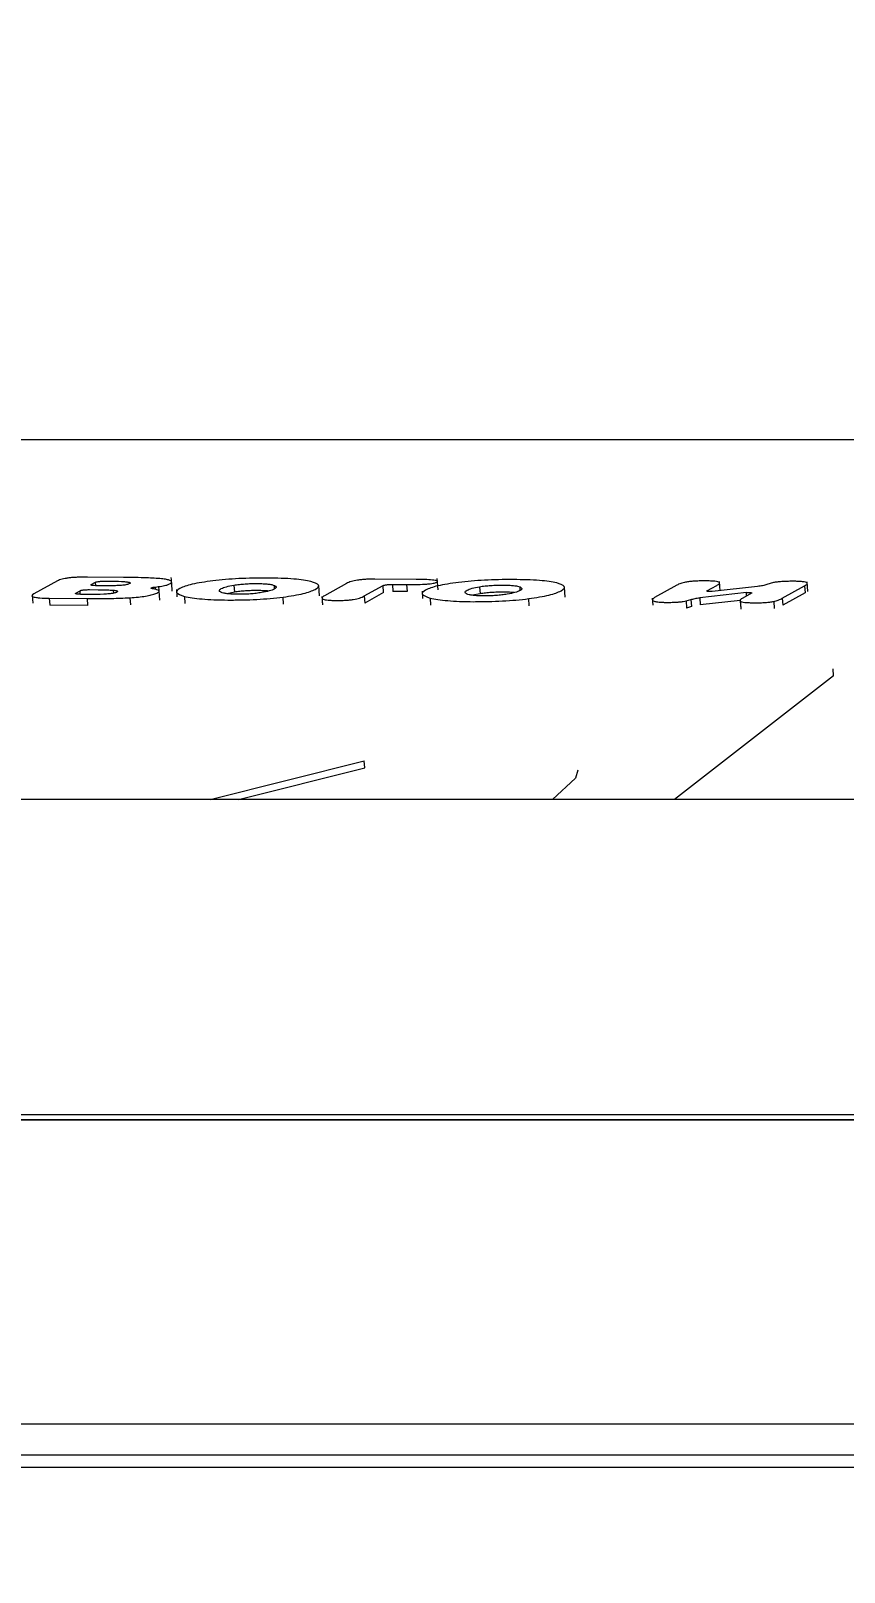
# Model space of a CAD drawing. Header units: millimetres. Extents: x -8045 to 6871, y -5915 to 5473.
# Drawn here: x -3888.79 to -3866.34, y -1035.41 to -992.87 of the extents above; entities that cross this region are included whole.
import ezdxf

# ---------------------------------------------------------------- set-up
doc = ezdxf.new("R2010")
doc.units = ezdxf.units.MM
for name, color, linetype in [('DIKOM_ОБЪЕКТ', 7, 'Continuous'), ('DIKOM_РАЗМЕР_ЗОНА', 7, 'Continuous'), ('DIKOM_РАЗМЕР_ОБЪЕКТА', 7, 'Continuous')]:
    doc.layers.add(name, color=color, linetype=linetype)
doc.styles.add('style1', font='arial.ttf', dxfattribs={"width": 0.8})
doc.dimstyles.new('1-50', dxfattribs={"dimtxt": 300, "dimasz": 200, "dimexe": 100, "dimexo": 0, "dimgap": 100, "dimtad": 1, "dimtxsty": 'style1', "dimcen": 200, "dimclrd": 7, "dimclre": 7, "dimclrt": 7, "dimadec": 1, "dimazin": 2, "dimtfac": 1, "dimtmove": 0, "dimatfit": 2, "dimfxl": 0, "dimlwd": 25, "dimlwe": 18, "dimarcsym": 0})

# ---------------------------------------------------------------- blocks, each defined once
blk = doc.blocks.new('*D9')
at = {"layer": 'Defpoints', "color": 0, "linetype": 'Continuous', "transparency": 16777216}
for p in [(5663.543, -234.645), (-5019.6, -1388.727), (5663.543, -4701.469)]:
    blk.add_point(p, dxfattribs=at)
at = {"layer": 'DIKOM_РАЗМЕР_ОБЪЕКТА', "color": 7, "linetype": 'Continuous', "lineweight": 18, "transparency": 16777216}
for p, q in [((5663.543, -234.645), (5663.543, -4801.469)), ((-5019.6, -1388.727), (-5019.6, -4801.469))]:
    blk.add_line(p, q, dxfattribs=at)
at = {"layer": 'DIKOM_РАЗМЕР_ОБЪЕКТА', "color": 7, "linetype": 'Continuous', "lineweight": 25, "transparency": 16777216}
blk.add_line((-4819.6, -4701.469), (5463.543, -4701.469), dxfattribs=at)
at = {"layer": 'DIKOM_РАЗМЕР_ОБЪЕКТА', "color": 7, "linetype": 'Continuous', "transparency": 16777216}
for points in [[(-4819.6, -4668.136), (-4819.6, -4734.803), (-5019.6, -4701.469)], [(5463.543, -4668.136), (5463.543, -4734.803), (5663.543, -4701.469)]]:
    blk.add_solid(points, dxfattribs=at)
at = {"layer": 'DIKOM_РАЗМЕР_ОБЪЕКТА', "color": 7, "linetype": 'Continuous', "lineweight": 15, "transparency": 16777216, "insert": (-74.375, -4448.297), "char_height": 300, "attachment_point": 5, "style": 'style1'}
blk.add_mtext('10700', dxfattribs=at)
blk = doc.blocks.new('*D10')
at = {"layer": 'Defpoints', "color": 0, "linetype": 'Continuous', "transparency": 16777216}
for p in [(-1653.813, 3474.95), (-5616.456, -3083.398), (491.015, -3083.398)]:
    blk.add_point(p, dxfattribs=at)
at = {"layer": 'DIKOM_РАЗМЕР_ОБЪЕКТА', "color": 7, "linetype": 'Continuous', "lineweight": 18, "transparency": 16777216}
for p, q in [((-1653.813, 3474.95), (-5716.456, 3474.95)), ((491.015, -3083.398), (-5716.456, -3083.398))]:
    blk.add_line(p, q, dxfattribs=at)
at = {"layer": 'DIKOM_РАЗМЕР_ОБЪЕКТА', "color": 7, "linetype": 'Continuous', "lineweight": 25, "transparency": 16777216}
blk.add_line((-5616.456, 3274.95), (-5616.456, -2883.398), dxfattribs=at)
at = {"layer": 'DIKOM_РАЗМЕР_ОБЪЕКТА', "color": 7, "linetype": 'Continuous', "transparency": 16777216}
for points in [[(-5649.79, 3274.95), (-5583.123, 3274.95), (-5616.456, 3474.95)], [(-5649.79, -2883.398), (-5583.123, -2883.398), (-5616.456, -3083.398)]]:
    blk.add_solid(points, dxfattribs=at)
at = {"layer": 'DIKOM_РАЗМЕР_ОБЪЕКТА', "color": 7, "linetype": 'Continuous', "lineweight": 15, "transparency": 16777216, "insert": (-5869.628, -1326.858), "char_height": 300, "attachment_point": 5, "rotation": 90, "style": 'style1'}
blk.add_mtext('6550', dxfattribs=at)
blk = doc.blocks.new('*D11')
at = {"layer": 'Defpoints', "color": 0, "transparency": 16777216}
for p in [(6870.851, -184.645), (-7019.6, -1388.727), (-7019.6, -5814.648)]:
    blk.add_point(p, dxfattribs=at)
at = {"layer": 'DIKOM_РАЗМЕР_ЗОНА', "color": 7, "lineweight": 18, "transparency": 16777216}
for p, q in [((6870.851, -184.645), (6870.851, -5914.648)), ((-7019.6, -1388.727), (-7019.6, -5914.648))]:
    blk.add_line(p, q, dxfattribs=at)
at = {"layer": 'DIKOM_РАЗМЕР_ЗОНА', "color": 7, "lineweight": 25, "transparency": 16777216}
blk.add_line((6670.851, -5814.648), (-6819.6, -5814.648), dxfattribs=at)
at = {"layer": 'DIKOM_РАЗМЕР_ЗОНА', "color": 7, "transparency": 16777216}
for points in [[(-6819.6, -5781.314), (-6819.6, -5847.981), (-7019.6, -5814.648)], [(6670.851, -5781.314), (6670.851, -5847.981), (6870.851, -5814.648)]]:
    blk.add_solid(points, dxfattribs=at)
at = {"layer": 'DIKOM_РАЗМЕР_ЗОНА', "color": 7, "transparency": 16777216, "insert": (-74.375, -5561.374), "char_height": 300, "attachment_point": 5, "style": 'style1'}
blk.add_mtext('13900', dxfattribs=at)
blk = doc.blocks.new('*D12')
at = {"layer": 'Defpoints', "color": 0, "transparency": 16777216}
for p in [(-2189.606, 5472.652), (-7595.212, -5084.969), (-495.584, -5084.969)]:
    blk.add_point(p, dxfattribs=at)
at = {"layer": 'DIKOM_РАЗМЕР_ЗОНА', "color": 7, "lineweight": 18, "transparency": 16777216}
for p, q in [((-2189.606, 5472.652), (-7695.212, 5472.652)), ((-495.584, -5084.969), (-7695.212, -5084.969))]:
    blk.add_line(p, q, dxfattribs=at)
at = {"layer": 'DIKOM_РАЗМЕР_ЗОНА', "color": 7, "lineweight": 25, "transparency": 16777216}
blk.add_line((-7595.212, 5272.652), (-7595.212, -4884.969), dxfattribs=at)
at = {"layer": 'DIKOM_РАЗМЕР_ЗОНА', "color": 7, "transparency": 16777216}
for points in [[(-7628.545, 5272.652), (-7561.879, 5272.652), (-7595.212, 5472.652)], [(-7628.545, -4884.969), (-7561.879, -4884.969), (-7595.212, -5084.969)]]:
    blk.add_solid(points, dxfattribs=at)
at = {"layer": 'DIKOM_РАЗМЕР_ЗОНА', "color": 7, "transparency": 16777216, "insert": (-7848.384, -1452.593), "char_height": 300, "attachment_point": 5, "rotation": 90, "style": 'style1'}
blk.add_mtext('10550', dxfattribs=at)

msp = doc.modelspace()

# ---------------------------------------------------------------- linework, layer by layer
at = {"layer": 'DIKOM_ОБЪЕКТ', "color": 7, "linetype": 'Continuous', "lineweight": 15}
for p, q in [((-3748.684, -1004.157), (-3986.725, -1004.157)), ((-3888.052, -1008.05), (-3888.713, -1008.414)), ((-3886.233, -1007.958), (-3887.225, -1007.95)), ((-3887.127, -1008.155), (-3887.006, -1008.089)), ((-3887.125, -1008.171), (-3887.127, -1008.155)), ((-3886.999, -1008.186), (-3887.006, -1008.089)), ((-3886.738, -1008.189), (-3886.98, -1008.187)), ((-3886.747, -1008.061), (-3886.546, -1008.062)), ((-3885.362, -1008.223), (-3885.358, -1008.287)), ((-3885.235, -1008.581), (-3885.262, -1008.196)), ((-3883.186, -1008.17), (-3883.172, -1008.365)), ((-3882.064, -1008.27), (-3882.07, -1008.178)), ((-3880.826, -1008.465), (-3880.846, -1008.183)), ((-3880.076, -1008.122), (-3880.691, -1008.463)), ((-3879.59, -1008.47), (-3879.071, -1008.182)), ((-3878.157, -1008.013), (-3879.3, -1008.006)), ((-3879.057, -1008.376), (-3879.071, -1008.182)), ((-3878.813, -1008.152), (-3878.42, -1008.155)), ((-3878.813, -1008.152), (-3878.799, -1008.347)), ((-3878.42, -1008.155), (-3878.406, -1008.349)), ((-3877.553, -1008.303), (-3877.575, -1007.99)), ((-3876.404, -1008.214), (-3876.39, -1008.408)), ((-3875.282, -1008.313), (-3875.288, -1008.22)), ((-3874.044, -1008.506), (-3874.064, -1008.223)), ((-3870.959, -1008.172), (-3871.574, -1008.516)), ((-3870.133, -1008.33), (-3869.857, -1008.177)), ((-3868.732, -1008.205), (-3869.984, -1008.342)), ((-3869.764, -1008.332), (-3869.783, -1008.069)), ((-3868.297, -1008.101), (-3868.479, -1008.155)), ((-3868.05, -1008.531), (-3867.435, -1008.187)), ((-3867.435, -1008.187), (-3867.421, -1008.382)), ((-3867.342, -1008.342), (-3867.361, -1008.079)), ((-3888.755, -1008.444), (-3888.738, -1008.668)), ((-3888.282, -1008.532), (-3887.241, -1008.54)), ((-3888.282, -1008.532), (-3888.268, -1008.726)), ((-3887.555, -1008.392), (-3887.435, -1008.324)), ((-3887.554, -1008.408), (-3887.555, -1008.392)), ((-3887.428, -1008.424), (-3887.435, -1008.324)), ((-3887.167, -1008.427), (-3887.409, -1008.425)), ((-3887.241, -1008.54), (-3887.227, -1008.735)), ((-3887.176, -1008.295), (-3886.934, -1008.297)), ((-3886.52, -1008.31), (-3886.514, -1008.395)), ((-3886.059, -1008.519), (-3886.045, -1008.713)), ((-3884.775, -1008.289), (-3884.761, -1008.493)), ((-3884.554, -1008.48), (-3884.54, -1008.674)), ((-3883.172, -1008.365), (-3883.377, -1008.407)), ((-3881.817, -1008.695), (-3881.831, -1008.501)), ((-3879.59, -1008.47), (-3879.576, -1008.665)), ((-3879.057, -1008.376), (-3879.576, -1008.665)), ((-3878.406, -1008.349), (-3878.799, -1008.347)), ((-3877.993, -1008.336), (-3877.979, -1008.539)), ((-3877.771, -1008.526), (-3877.757, -1008.721)), ((-3876.39, -1008.408), (-3876.597, -1008.452)), ((-3875.035, -1008.738), (-3875.049, -1008.543)), ((-3871.641, -1008.533), (-3871.627, -1008.728)), ((-3870.705, -1008.608), (-3870.571, -1008.569)), ((-3870.705, -1008.608), (-3870.691, -1008.802)), ((-3870.571, -1008.569), (-3870.557, -1008.763)), ((-3869.041, -1008.377), (-3870.329, -1008.521)), ((-3870.329, -1008.521), (-3870.315, -1008.716)), ((-3869.215, -1008.593), (-3870.315, -1008.716)), ((-3870.133, -1008.33), (-3870.133, -1008.338)), ((-3869.772, -1008.288), (-3869.773, -1008.319)), ((-3869.217, -1008.571), (-3869.198, -1008.83)), ((-3869.21, -1008.615), (-3869.196, -1008.809)), ((-3868.897, -1008.39), (-3869.138, -1008.527)), ((-3869.034, -1008.468), (-3869.041, -1008.377)), ((-3868.285, -1008.619), (-3868.271, -1008.813)), ((-3868.05, -1008.531), (-3868.036, -1008.726)), ((-3867.421, -1008.382), (-3868.036, -1008.726)), ((-3887.227, -1008.735), (-3888.268, -1008.726)), ((-3870.557, -1008.763), (-3870.691, -1008.802)), ((-3866.635, -1010.678), (-3871.029, -1014.091)), ((-3866.635, -1010.678), (-3866.649, -1010.484)), ((-3883.841, -1014.091), (-3879.591, -1013.019)), ((-3883.061, -1014.091), (-3879.577, -1013.212)), ((-3879.577, -1013.212), (-3879.591, -1013.019)), ((-3873.693, -1013.28), (-3873.76, -1013.496)), ((-3873.76, -1013.496), (-3874.392, -1014.091)), ((-3875.171, -1014.091), (-3918.48, -1014.091)), ((-3853.626, -1014.091), (-3875.171, -1014.091)), ((-3747.063, -1022.794), (-4024.736, -1022.794)), ((-3747.321, -1022.929), (-4024.736, -1022.929)), ((-4024.735, -1022.929), (-3747.321, -1022.929)), ((-3862.658, -1031.328), (-3925.187, -1031.328)), ((-3925.285, -1032.173), (-3862.808, -1032.173)), ((-3925.273, -1032.511), (-3862.789, -1032.511))]:
    msp.add_line(p, q, dxfattribs=at)
for points, knots in [([(-3887.225, -1007.95), (-3887.321, -1007.95), (-3887.459, -1007.951), (-3887.638, -1007.961), (-3887.751, -1007.972), (-3887.849, -1007.987), (-3887.969, -1008.013), (-3888.017, -1008.035), (-3888.052, -1008.05)], [0, 0, 0, 0, 0.256014, 0.367961, 0.476394, 0.588443, 0.710158, 1, 1, 1, 1]), ([(-3886.98, -1008.187), (-3887.001, -1008.186), (-3887.047, -1008.186), (-3887.092, -1008.181), (-3887.119, -1008.175), (-3887.132, -1008.169), (-3887.136, -1008.162), (-3887.13, -1008.157), (-3887.127, -1008.155)], [0, 0, 0, 0, 0.204528, 0.439052, 0.568202, 0.704494, 0.848459, 1, 1, 1, 1]), ([(-3887.006, -1008.089), (-3887, -1008.087), (-3886.989, -1008.082), (-3886.956, -1008.074), (-3886.915, -1008.069), (-3886.869, -1008.065), (-3886.814, -1008.061), (-3886.774, -1008.061), (-3886.747, -1008.061)], [0, 0, 0, 0, 0.162256, 0.299873, 0.499719, 0.631728, 0.758886, 1, 1, 1, 1]), ([(-3886.329, -1008.181), (-3886.387, -1008.184), (-3886.525, -1008.19), (-3886.66, -1008.189), (-3886.738, -1008.189)], [0, 0, 0, 0, 0.419642, 1, 1, 1, 1]), ([(-3886.546, -1008.062), (-3886.427, -1008.064), (-3886.262, -1008.066), (-3886.106, -1008.083), (-3886.046, -1008.1), (-3886.046, -1008.117), (-3886.063, -1008.127), (-3886.067, -1008.13)], [0, 0, 0, 0, 0.428702, 0.593437, 0.744332, 0.930668, 1, 1, 1, 1]), ([(-3886.067, -1008.13), (-3886.078, -1008.135), (-3886.096, -1008.144), (-3886.139, -1008.156), (-3886.192, -1008.167), (-3886.256, -1008.176), (-3886.304, -1008.179), (-3886.329, -1008.181)], [0, 0, 0, 0, 0.237548, 0.446244, 0.63658, 0.817423, 1, 1, 1, 1]), ([(-3885.186, -1007.995), (-3885.32, -1007.986), (-3885.635, -1007.963), (-3886.014, -1007.96), (-3886.233, -1007.958)], [0, 0, 0, 0, 0.423306, 1, 1, 1, 1]), ([(-3885.435, -1008.269), (-3885.448, -1008.266), (-3885.469, -1008.262), (-3885.477, -1008.253), (-3885.471, -1008.246), (-3885.451, -1008.237), (-3885.416, -1008.229), (-3885.382, -1008.225), (-3885.362, -1008.223)], [0, 0, 0, 0, 0.218908, 0.351905, 0.500274, 0.665839, 0.804824, 1, 1, 1, 1]), ([(-3885.362, -1008.223), (-3885.297, -1008.215), (-3885.168, -1008.199), (-3885.034, -1008.169), (-3884.988, -1008.148), (-3884.966, -1008.138)], [0, 0, 0, 0, 0.348182, 0.691024, 1, 1, 1, 1]), ([(-3884.966, -1008.138), (-3884.947, -1008.127), (-3884.909, -1008.103), (-3884.901, -1008.069), (-3884.944, -1008.039), (-3885.036, -1008.013), (-3885.136, -1008.001), (-3885.186, -1007.995)], [0, 0, 0, 0, 0.214742, 0.42581, 0.619702, 0.80712, 1, 1, 1, 1]), ([(-3884.888, -1008.338), (-3884.893, -1008.281), (-3884.901, -1008.156), (-3884.91, -1008.03), (-3884.915, -1007.961)], [0, 0, 0, 0, 0.452423, 1, 1, 1, 1]), ([(-3883.768, -1008.051), (-3883.977, -1008.081), (-3884.406, -1008.141), (-3884.588, -1008.22), (-3884.682, -1008.26)], [0, 0, 0, 0, 0.488498, 1, 1, 1, 1]), ([(-3882.258, -1007.976), (-3882.392, -1007.976), (-3882.653, -1007.976), (-3883.048, -1007.99), (-3883.428, -1008.014), (-3883.653, -1008.039), (-3883.768, -1008.051)], [0, 0, 0, 0, 0.261531, 0.508294, 0.750566, 1, 1, 1, 1]), ([(-3883.535, -1008.267), (-3883.496, -1008.249), (-3883.423, -1008.214), (-3883.263, -1008.184), (-3883.186, -1008.17)], [0, 0, 0, 0, 0.523096, 1, 1, 1, 1]), ([(-3883.186, -1008.17), (-3883.138, -1008.163), (-3883.046, -1008.15), (-3882.882, -1008.136), (-3882.712, -1008.127), (-3882.597, -1008.127), (-3882.539, -1008.127), (-3882.538, -1008.127)], [0, 0, 0, 0, 0.263525, 0.506493, 0.744418, 0.994689, 1, 1, 1, 1]), ([(-3882.538, -1008.127), (-3882.484, -1008.128), (-3882.377, -1008.129), (-3882.242, -1008.14), (-3882.134, -1008.156), (-3882.092, -1008.171), (-3882.07, -1008.178)], [0, 0, 0, 0, 0.246142, 0.485864, 0.731599, 1, 1, 1, 1]), ([(-3881.06, -1008.07), (-3881.125, -1008.056), (-3881.252, -1008.029), (-3881.631, -1007.99), (-3881.998, -1007.976), (-3882.258, -1007.976), (-3882.258, -1007.976)], [0, 0, 0, 0, 0.246808, 0.488112, 0.999373, 1, 1, 1, 1]), ([(-3882.07, -1008.178), (-3882.045, -1008.193), (-3881.994, -1008.224), (-3882.044, -1008.259), (-3882.07, -1008.277)], [0, 0, 0, 0, 0.487583, 1, 1, 1, 1]), ([(-3880.938, -1008.287), (-3880.937, -1008.286), (-3880.867, -1008.246), (-3880.782, -1008.165), (-3880.969, -1008.101), (-3881.06, -1008.07)], [0, 0, 0, 0, 0.005844, 0.516922, 1, 1, 1, 1]), ([(-3879.3, -1008.006), (-3879.344, -1008.006), (-3879.429, -1008.006), (-3879.556, -1008.011), (-3879.673, -1008.02), (-3879.819, -1008.038), (-3879.974, -1008.073), (-3880.039, -1008.104), (-3880.076, -1008.122)], [0, 0, 0, 0, 0.117735, 0.224636, 0.327815, 0.434107, 0.680106, 1, 1, 1, 1]), ([(-3879.071, -1008.182), (-3879.065, -1008.179), (-3879.054, -1008.174), (-3879.024, -1008.167), (-3878.989, -1008.161), (-3878.941, -1008.156), (-3878.88, -1008.152), (-3878.834, -1008.152), (-3878.813, -1008.152)], [0, 0, 0, 0, 0.159108, 0.308445, 0.448569, 0.578085, 0.808152, 1, 1, 1, 1]), ([(-3878.42, -1008.155), (-3878.316, -1008.155), (-3878.133, -1008.155), (-3877.904, -1008.145), (-3877.767, -1008.131), (-3877.687, -1008.119), (-3877.626, -1008.104), (-3877.603, -1008.093), (-3877.59, -1008.088)], [0, 0, 0, 0, 0.320407, 0.566425, 0.672739, 0.775966, 0.883185, 1, 1, 1, 1]), ([(-3877.59, -1008.088), (-3877.59, -1008.088), (-3877.581, -1008.081), (-3877.566, -1008.072), (-3877.572, -1008.056), (-3877.605, -1008.043), (-3877.69, -1008.029), (-3877.877, -1008.016), (-3878.056, -1008.014), (-3878.157, -1008.013)], [0, 0, 0, 0, 0.001005, 0.118334, 0.225158, 0.327966, 0.434052, 0.680064, 1, 1, 1, 1]), ([(-3876.986, -1008.095), (-3877.195, -1008.125), (-3877.624, -1008.186), (-3877.806, -1008.266), (-3877.899, -1008.306)], [0, 0, 0, 0, 0.488448, 1, 1, 1, 1]), ([(-3875.476, -1008.018), (-3875.61, -1008.018), (-3875.87, -1008.019), (-3876.266, -1008.033), (-3876.646, -1008.058), (-3876.871, -1008.083), (-3876.986, -1008.095)], [0, 0, 0, 0, 0.261544, 0.508163, 0.750428, 1, 1, 1, 1]), ([(-3876.753, -1008.311), (-3876.714, -1008.293), (-3876.641, -1008.258), (-3876.48, -1008.228), (-3876.404, -1008.214)], [0, 0, 0, 0, 0.523104, 1, 1, 1, 1]), ([(-3876.404, -1008.214), (-3876.356, -1008.207), (-3876.264, -1008.193), (-3876.1, -1008.179), (-3875.929, -1008.171), (-3875.815, -1008.168), (-3875.757, -1008.169), (-3875.756, -1008.169)], [0, 0, 0, 0, 0.26351, 0.506146, 0.744414, 0.994699, 1, 1, 1, 1]), ([(-3875.756, -1008.169), (-3875.702, -1008.17), (-3875.595, -1008.172), (-3875.46, -1008.182), (-3875.352, -1008.198), (-3875.31, -1008.213), (-3875.288, -1008.22)], [0, 0, 0, 0, 0.245925, 0.485718, 0.731542, 1, 1, 1, 1]), ([(-3874.278, -1008.11), (-3874.343, -1008.096), (-3874.47, -1008.07), (-3874.849, -1008.031), (-3875.218, -1008.018), (-3875.476, -1008.018), (-3875.476, -1008.018)], [0, 0, 0, 0, 0.246728, 0.488169, 0.999368, 1, 1, 1, 1]), ([(-3875.288, -1008.22), (-3875.263, -1008.235), (-3875.212, -1008.267), (-3875.262, -1008.302), (-3875.288, -1008.319)], [0, 0, 0, 0, 0.487602, 1, 1, 1, 1]), ([(-3874.156, -1008.328), (-3874.155, -1008.327), (-3874.085, -1008.285), (-3874, -1008.206), (-3874.187, -1008.141), (-3874.278, -1008.11)], [0, 0, 0, 0, 0.005903, 0.516906, 1, 1, 1, 1]), ([(-3870.719, -1008.09), (-3870.765, -1008.101), (-3870.875, -1008.128), (-3870.929, -1008.156), (-3870.959, -1008.172)], [0, 0, 0, 0, 0.422977, 1, 1, 1, 1]), ([(-3870.177, -1008.055), (-3870.179, -1008.055), (-3870.234, -1008.055), (-3870.338, -1008.055), (-3870.485, -1008.062), (-3870.618, -1008.074), (-3870.685, -1008.085), (-3870.719, -1008.09)], [0, 0, 0, 0, 0.015124, 0.28954, 0.532368, 0.761757, 1, 1, 1, 1]), ([(-3869.786, -1008.093), (-3869.799, -1008.088), (-3869.823, -1008.076), (-3869.912, -1008.064), (-3870.032, -1008.056), (-3870.127, -1008.055), (-3870.177, -1008.055)], [0, 0, 0, 0, 0.242238, 0.476981, 0.728255, 1, 1, 1, 1]), ([(-3869.857, -1008.177), (-3869.827, -1008.16), (-3869.775, -1008.132), (-3869.783, -1008.105), (-3869.786, -1008.093)], [0, 0, 0, 0, 0.587364, 1, 1, 1, 1]), ([(-3868.479, -1008.155), (-3868.495, -1008.161), (-3868.525, -1008.171), (-3868.607, -1008.189), (-3868.684, -1008.199), (-3868.732, -1008.205)], [0, 0, 0, 0, 0.302342, 0.570135, 1, 1, 1, 1]), ([(-3867.754, -1008.065), (-3867.757, -1008.065), (-3867.812, -1008.065), (-3867.916, -1008.066), (-3868.063, -1008.072), (-3868.196, -1008.084), (-3868.263, -1008.095), (-3868.297, -1008.101)], [0, 0, 0, 0, 0.015123, 0.289525, 0.532336, 0.762078, 1, 1, 1, 1]), ([(-3867.364, -1008.103), (-3867.376, -1008.098), (-3867.401, -1008.086), (-3867.489, -1008.074), (-3867.61, -1008.066), (-3867.705, -1008.065), (-3867.754, -1008.065)], [0, 0, 0, 0, 0.242383, 0.476923, 0.728218, 1, 1, 1, 1]), ([(-3867.435, -1008.187), (-3867.405, -1008.171), (-3867.353, -1008.142), (-3867.361, -1008.115), (-3867.364, -1008.103)], [0, 0, 0, 0, 0.587293, 1, 1, 1, 1]), ([(-3888.713, -1008.414), (-3888.737, -1008.431), (-3888.772, -1008.454), (-3888.751, -1008.483), (-3888.71, -1008.5), (-3888.641, -1008.513), (-3888.507, -1008.527), (-3888.374, -1008.53), (-3888.282, -1008.532)], [0, 0, 0, 0, 0.291187, 0.413252, 0.525378, 0.633684, 0.745159, 1, 1, 1, 1]), ([(-3887.409, -1008.425), (-3887.43, -1008.424), (-3887.475, -1008.423), (-3887.521, -1008.419), (-3887.548, -1008.412), (-3887.561, -1008.406), (-3887.565, -1008.399), (-3887.559, -1008.394), (-3887.555, -1008.392)], [0, 0, 0, 0, 0.205276, 0.43981, 0.568905, 0.705081, 0.848812, 1, 1, 1, 1]), ([(-3887.435, -1008.324), (-3887.429, -1008.322), (-3887.418, -1008.317), (-3887.387, -1008.31), (-3887.352, -1008.304), (-3887.303, -1008.299), (-3887.243, -1008.295), (-3887.197, -1008.295), (-3887.176, -1008.295)], [0, 0, 0, 0, 0.160075, 0.310689, 0.450856, 0.580907, 0.810198, 1, 1, 1, 1]), ([(-3887.241, -1008.54), (-3887.018, -1008.542), (-3886.629, -1008.544), (-3886.229, -1008.527), (-3886.059, -1008.519)], [0, 0, 0, 0, 0.575578, 1, 1, 1, 1]), ([(-3886.421, -1008.367), (-3886.426, -1008.37), (-3886.44, -1008.376), (-3886.471, -1008.387), (-3886.534, -1008.4), (-3886.637, -1008.413), (-3886.86, -1008.427), (-3887.038, -1008.427), (-3887.167, -1008.427)], [0, 0, 0, 0, 0.055779, 0.153463, 0.24533, 0.393869, 0.559941, 1, 1, 1, 1]), ([(-3886.934, -1008.297), (-3886.847, -1008.298), (-3886.7, -1008.299), (-3886.572, -1008.307), (-3886.52, -1008.31)], [0, 0, 0, 0, 0.590383, 1, 1, 1, 1]), ([(-3886.52, -1008.31), (-3886.5, -1008.312), (-3886.46, -1008.316), (-3886.421, -1008.326), (-3886.4, -1008.337), (-3886.398, -1008.351), (-3886.413, -1008.361), (-3886.421, -1008.367)], [0, 0, 0, 0, 0.18582, 0.363814, 0.544998, 0.739604, 1, 1, 1, 1]), ([(-3886.059, -1008.519), (-3885.979, -1008.513), (-3885.822, -1008.502), (-3885.618, -1008.475), (-3885.454, -1008.441), (-3885.347, -1008.407), (-3885.303, -1008.385), (-3885.285, -1008.376)], [0, 0, 0, 0, 0.20931, 0.410168, 0.617384, 0.84442, 1, 1, 1, 1]), ([(-3885.285, -1008.376), (-3885.28, -1008.373), (-3885.255, -1008.357), (-3885.243, -1008.33), (-3885.3, -1008.296), (-3885.389, -1008.278), (-3885.435, -1008.269)], [0, 0, 0, 0, 0.080504, 0.387071, 0.682445, 1, 1, 1, 1]), ([(-3884.682, -1008.26), (-3884.736, -1008.301), (-3884.841, -1008.38), (-3884.648, -1008.447), (-3884.554, -1008.48)], [0, 0, 0, 0, 0.513574, 1, 1, 1, 1]), ([(-3884.554, -1008.48), (-3884.487, -1008.494), (-3884.356, -1008.523), (-3884.073, -1008.555), (-3883.739, -1008.575), (-3883.481, -1008.581), (-3883.352, -1008.581), (-3883.352, -1008.581)], [0, 0, 0, 0, 0.250978, 0.493512, 0.739354, 0.999678, 1, 1, 1, 1]), ([(-3883.545, -1008.369), (-3883.568, -1008.353), (-3883.614, -1008.32), (-3883.562, -1008.285), (-3883.535, -1008.267)], [0, 0, 0, 0, 0.481393, 1, 1, 1, 1]), ([(-3882.423, -1008.377), (-3882.471, -1008.384), (-3882.564, -1008.398), (-3882.73, -1008.414), (-3882.902, -1008.423), (-3883.076, -1008.425), (-3883.239, -1008.42), (-3883.377, -1008.409), (-3883.483, -1008.392), (-3883.524, -1008.377), (-3883.545, -1008.369)], [0, 0, 0, 0, 0.134143, 0.256375, 0.375077, 0.499504, 0.624282, 0.743136, 0.865555, 1, 1, 1, 1]), ([(-3883.352, -1008.581), (-3883.217, -1008.581), (-3882.954, -1008.581), (-3882.556, -1008.566), (-3882.173, -1008.54), (-3881.947, -1008.514), (-3881.831, -1008.501)], [0, 0, 0, 0, 0.262095, 0.508736, 0.750773, 1, 1, 1, 1]), ([(-3882.524, -1008.321), (-3882.525, -1008.321), (-3882.583, -1008.321), (-3882.697, -1008.322), (-3882.868, -1008.33), (-3883.032, -1008.344), (-3883.124, -1008.358), (-3883.172, -1008.365)], [0, 0, 0, 0, 0.004584, 0.254817, 0.492973, 0.735865, 1, 1, 1, 1]), ([(-3882.232, -1008.335), (-3882.233, -1008.335), (-3882.266, -1008.331), (-3882.366, -1008.324), (-3882.471, -1008.322), (-3882.524, -1008.321)], [0, 0, 0, 0, 0.008181, 0.497032, 1, 1, 1, 1]), ([(-3882.07, -1008.277), (-3882.071, -1008.277), (-3882.102, -1008.296), (-3882.19, -1008.331), (-3882.347, -1008.362), (-3882.423, -1008.377)], [0, 0, 0, 0, 0.009244, 0.522265, 1, 1, 1, 1]), ([(-3881.831, -1008.501), (-3881.627, -1008.47), (-3881.207, -1008.406), (-3881.029, -1008.327), (-3880.938, -1008.287)], [0, 0, 0, 0, 0.487206, 1, 1, 1, 1]), ([(-3880.691, -1008.463), (-3880.719, -1008.481), (-3880.769, -1008.514), (-3880.748, -1008.553), (-3880.672, -1008.574), (-3880.592, -1008.585), (-3880.486, -1008.592), (-3880.404, -1008.594), (-3880.36, -1008.594), (-3880.36, -1008.594)], [0, 0, 0, 0, 0.320514, 0.566716, 0.672743, 0.775304, 0.881771, 0.998505, 1, 1, 1, 1]), ([(-3880.758, -1008.48), (-3880.755, -1008.524), (-3880.75, -1008.603), (-3880.744, -1008.682), (-3880.741, -1008.717)], [0, 0, 0, 0, 0.556826, 1, 1, 1, 1]), ([(-3880.36, -1008.594), (-3880.317, -1008.594), (-3880.233, -1008.594), (-3880.108, -1008.588), (-3879.992, -1008.579), (-3879.846, -1008.559), (-3879.692, -1008.522), (-3879.627, -1008.489), (-3879.59, -1008.47)], [0, 0, 0, 0, 0.115105, 0.221278, 0.323882, 0.430049, 0.677377, 1, 1, 1, 1]), ([(-3877.899, -1008.306), (-3877.953, -1008.347), (-3878.058, -1008.427), (-3877.865, -1008.494), (-3877.771, -1008.526)], [0, 0, 0, 0, 0.513561, 1, 1, 1, 1]), ([(-3877.771, -1008.526), (-3877.704, -1008.541), (-3877.573, -1008.57), (-3877.291, -1008.601), (-3876.958, -1008.62), (-3876.696, -1008.627), (-3876.57, -1008.627), (-3876.57, -1008.627)], [0, 0, 0, 0, 0.251054, 0.493482, 0.739331, 0.999671, 1, 1, 1, 1]), ([(-3876.763, -1008.413), (-3876.785, -1008.398), (-3876.832, -1008.365), (-3876.78, -1008.329), (-3876.753, -1008.311)], [0, 0, 0, 0, 0.481394, 1, 1, 1, 1]), ([(-3875.64, -1008.42), (-3875.689, -1008.427), (-3875.782, -1008.442), (-3875.947, -1008.458), (-3876.12, -1008.467), (-3876.293, -1008.469), (-3876.456, -1008.465), (-3876.594, -1008.454), (-3876.701, -1008.437), (-3876.742, -1008.421), (-3876.763, -1008.413)], [0, 0, 0, 0, 0.134018, 0.256262, 0.374977, 0.499592, 0.624236, 0.743107, 0.865544, 1, 1, 1, 1]), ([(-3876.57, -1008.627), (-3876.435, -1008.626), (-3876.172, -1008.626), (-3875.774, -1008.61), (-3875.391, -1008.583), (-3875.164, -1008.557), (-3875.049, -1008.543)], [0, 0, 0, 0, 0.261962, 0.508611, 0.750647, 1, 1, 1, 1]), ([(-3875.742, -1008.364), (-3875.743, -1008.364), (-3875.8, -1008.364), (-3875.915, -1008.365), (-3876.086, -1008.373), (-3876.249, -1008.388), (-3876.342, -1008.401), (-3876.39, -1008.408)], [0, 0, 0, 0, 0.004255, 0.254913, 0.492805, 0.736079, 1, 1, 1, 1]), ([(-3875.449, -1008.378), (-3875.45, -1008.378), (-3875.483, -1008.372), (-3875.584, -1008.367), (-3875.689, -1008.365), (-3875.742, -1008.364)], [0, 0, 0, 0, 0.015423, 0.500073, 1, 1, 1, 1]), ([(-3875.288, -1008.319), (-3875.289, -1008.32), (-3875.324, -1008.338), (-3875.406, -1008.374), (-3875.564, -1008.405), (-3875.64, -1008.42)], [0, 0, 0, 0, 0.009321, 0.522309, 1, 1, 1, 1]), ([(-3875.049, -1008.543), (-3874.845, -1008.512), (-3874.425, -1008.448), (-3874.247, -1008.368), (-3874.156, -1008.328)], [0, 0, 0, 0, 0.487173, 1, 1, 1, 1]), ([(-3871.574, -1008.516), (-3871.612, -1008.541), (-3871.664, -1008.577), (-3871.599, -1008.617), (-3871.51, -1008.634), (-3871.407, -1008.642), (-3871.319, -1008.646), (-3871.259, -1008.646), (-3871.235, -1008.646)], [0, 0, 0, 0, 0.433212, 0.598311, 0.747462, 0.838146, 0.935251, 1, 1, 1, 1]), ([(-3871.235, -1008.646), (-3871.188, -1008.646), (-3871.104, -1008.646), (-3870.982, -1008.641), (-3870.877, -1008.633), (-3870.781, -1008.622), (-3870.731, -1008.613), (-3870.705, -1008.608)], [0, 0, 0, 0, 0.247158, 0.443588, 0.627349, 0.809222, 1, 1, 1, 1]), ([(-3870.571, -1008.569), (-3870.538, -1008.558), (-3870.479, -1008.54), (-3870.375, -1008.527), (-3870.329, -1008.521)], [0, 0, 0, 0, 0.564296, 1, 1, 1, 1]), ([(-3870.06, -1008.346), (-3870.07, -1008.345), (-3870.093, -1008.345), (-3870.115, -1008.343), (-3870.129, -1008.34), (-3870.136, -1008.337), (-3870.138, -1008.333), (-3870.135, -1008.331), (-3870.133, -1008.33)], [0, 0, 0, 0, 0.201871, 0.435744, 0.564925, 0.701919, 0.847026, 1, 1, 1, 1]), ([(-3869.984, -1008.342), (-3869.989, -1008.342), (-3870.001, -1008.344), (-3870.021, -1008.345), (-3870.041, -1008.346), (-3870.053, -1008.346), (-3870.06, -1008.346)], [0, 0, 0, 0, 0.249835, 0.501193, 0.750359, 1, 1, 1, 1]), ([(-3869.138, -1008.527), (-3869.168, -1008.544), (-3869.22, -1008.574), (-3869.213, -1008.603), (-3869.21, -1008.615)], [0, 0, 0, 0, 0.587568, 1, 1, 1, 1]), ([(-3869.21, -1008.615), (-3869.198, -1008.621), (-3869.174, -1008.633), (-3869.088, -1008.647), (-3868.966, -1008.655), (-3868.818, -1008.658), (-3868.663, -1008.657), (-3868.516, -1008.65), (-3868.384, -1008.637), (-3868.318, -1008.625), (-3868.285, -1008.619)], [0, 0, 0, 0, 0.120434, 0.236331, 0.359601, 0.50028, 0.640816, 0.763872, 0.879619, 1, 1, 1, 1]), ([(-3869.041, -1008.377), (-3869.031, -1008.377), (-3869.012, -1008.375), (-3868.982, -1008.374), (-3868.953, -1008.374), (-3868.93, -1008.376), (-3868.912, -1008.378), (-3868.899, -1008.381), (-3868.891, -1008.385), (-3868.895, -1008.389), (-3868.897, -1008.39)], [0, 0, 0, 0, 0.127819, 0.253846, 0.378217, 0.49992, 0.598262, 0.714633, 0.848426, 1, 1, 1, 1]), ([(-3868.285, -1008.619), (-3868.241, -1008.607), (-3868.134, -1008.579), (-3868.081, -1008.549), (-3868.05, -1008.531)], [0, 0, 0, 0, 0.412792, 1, 1, 1, 1])]:
    msp.add_open_spline(points, degree=3, knots=knots, dxfattribs=at)

# ---------------------------------------------------------------- dimensions: what is measured, and where the dimension line sits
at = {"layer": 'DIKOM_РАЗМЕР_ЗОНА'}
dim = msp.add_linear_dim(base=(-7595.212, -5084.969), p1=(-2189.606, 5472.652), p2=(-495.584, -5084.969), angle=90, text='10550', dimstyle='1-50', dxfattribs=at)
dim.commit()
dim.dimension.update_dxf_attribs({"geometry": '*D12', "text_midpoint": (-7595.212, -1452.593), "dimtype": 160})
dim = msp.add_linear_dim(base=(-7019.6, -5814.648), p1=(6870.851, -184.645), p2=(-7019.6, -1388.727), text='13900', dimstyle='1-50', dxfattribs=at)
dim.commit()
dim.dimension.update_dxf_attribs({"geometry": '*D11', "text_midpoint": (-74.375, -5814.648), "dimtype": 160})
at = {"layer": 'DIKOM_РАЗМЕР_ОБЪЕКТА', "color": 7, "linetype": 'Continuous', "lineweight": 15}
dim = msp.add_linear_dim(base=(-5616.456, -3083.398), p1=(-1653.813, 3474.95), p2=(491.015, -3083.398), angle=90, text='6550', dimstyle='1-50', dxfattribs=at)
dim.commit()
dim.dimension.update_dxf_attribs({"geometry": '*D10', "text_midpoint": (-5616.456, -1326.858), "dimtype": 160})
dim = msp.add_linear_dim(base=(5663.543, -4701.469), p1=(-5019.6, -1388.727), p2=(5663.543, -234.645), text='10700', dimstyle='1-50', dxfattribs=at)
dim.commit()
dim.dimension.update_dxf_attribs({"geometry": '*D9', "text_midpoint": (-74.375, -4701.469), "dimtype": 160})

doc.saveas('drawing.dxf')
